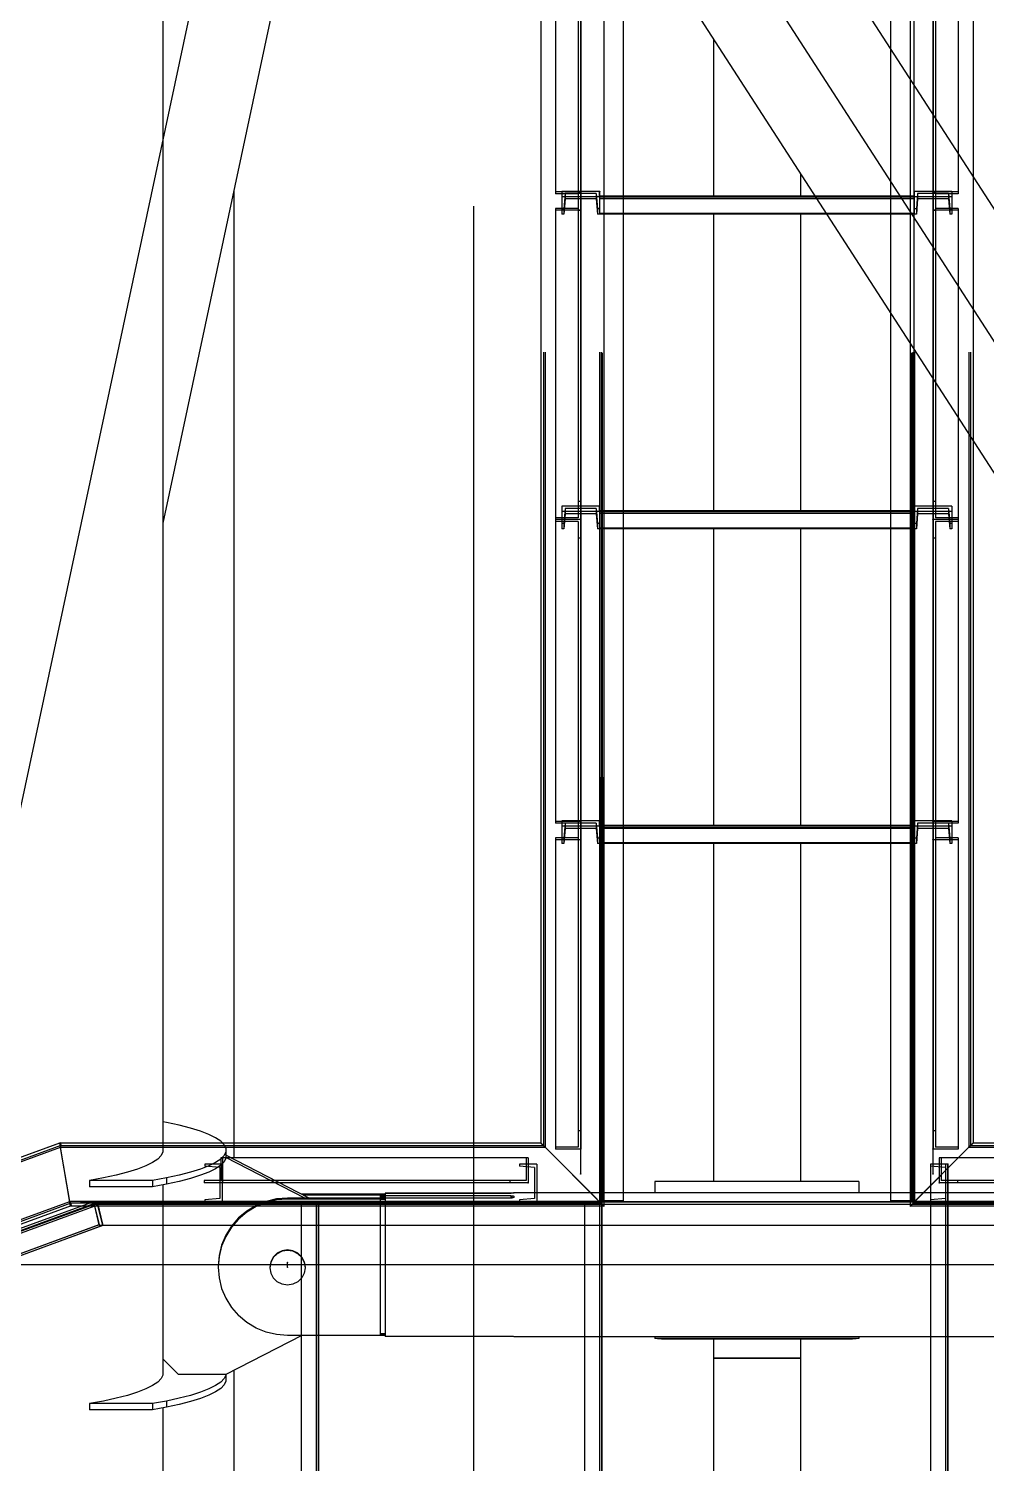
# Model space of a CAD drawing. Header units: millimetres. Extents: x 150209.93 to 150215.05, y 136675.65 to 136679.93.
# Drawn here: x 150211.303 to 150211.3639, y 136676.4701 to 136676.5613 of the extents above; entities that cross this region are included whole.
import ezdxf

# ---------------------------------------------------------------- set-up
doc = ezdxf.new("R2010")
doc.units = ezdxf.units.MM
doc.header["$LTSCALE"] = 0.25
for name, pattern in [('CENTER', [50.8, 31.75, -6.35, 6.35, -6.35]), ('XKITLINE00', [0]), ('XKITLINE02', [4, 2, -2]), ('XKITLINE03', [6, 3, -1, 1, -1])]:
    doc.linetypes.add(name, pattern=pattern)

# ---------------------------------------------------------------- blocks, each defined once
blk = doc.blocks.new('çatıı')
at = {"color": 1, "linetype": 'XKITLINE03'}
for p, q in [((12049, 4289.12), (12049, 5553.53)), ((12160.98, 4289.11), (12160.98, 5553.53)), ((12054.98, 5549.66), (12055.01, 4280.28)), ((12154.98, 4280.28), (12154.98, 5549.66)), ((12049, 4697.01), (12049, 4601.13)), ((12160.98, 4601.13), (12160.98, 4697.01)), ((12055, 4599.59), (12055, 4601.29)), ((12055, 4599.78), (12154.98, 4599.78)), ((12154.98, 4601.29), (12154.98, 4599.59)), ((12049, 4595.32), (12049, 4497.04)), ((12160.98, 4497.04), (12160.98, 4595.32)), ((12055, 4499.6), (12055, 4501.3)), ((12055, 4499.79), (12154.98, 4499.79)), ((12154.98, 4501.3), (12154.98, 4499.6)), ((12049, 4497.04), (12049, 4401.16)), ((12160.98, 4401.16), (12160.98, 4497.04)), ((12055, 4399.62), (12055, 4401.32)), ((12055, 4399.8), (12154.98, 4399.8)), ((12154.98, 4401.32), (12154.98, 4399.62)), ((12049, 4395.34), (12049, 4297.06)), ((12160.98, 4297.06), (12160.98, 4395.34)), ((12165.67, 4168.28), (12165.67, 4292.28)), ((12032.26, 4286.27), (11935.17, 4286.27)), ((12260.01, 4286.27), (12162.92, 4286.27)), ((11890.25, 4280.28), (12318.09, 4280.27)), ((11965.67, 4168.27), (11965.67, 4280.28)), ((12055.67, 4168.27), (12055.67, 4280.27))]:
    blk.add_line(p, q, dxfattribs=at)
at = {"color": 116, "linetype": 'XKITLINE02', "true_color": 0x136734}
for p, q in [((12037.15, 5550.14), (12037.15, 4298.1)), ((12037.68, 5550.18), (12037.68, 4297.66)), ((12054.92, 5550.18), (12054.92, 4280.33)), ((12054.98, 5549.66), (12055.01, 4280.28)), ((12054.99, 5549.97), (12055.02, 4280.58)), ((12055.45, 5550.14), (12055.45, 4279.7)), ((12055.83, 5549.68), (12055.86, 4280.3)), ((12055.84, 5549.94), (12055.87, 4280.56)), ((12062.48, 5549.67), (12062.51, 4280.29)), ((12062.48, 5549.66), (12062.51, 4280.28)), ((12062.49, 5549.95), (12062.52, 4280.57)), ((12147.48, 5549.96), (12147.48, 4280.57)), ((12147.48, 5549.67), (12147.48, 4280.28)), ((12153.68, 5550.19), (12153.68, 4278.85)), ((12154.13, 5549.94), (12154.13, 4280.56)), ((12154.13, 5549.68), (12154.13, 4280.3)), ((12154.53, 5550.14), (12154.53, 4279.7)), ((12154.98, 5549.96), (12154.98, 4280.58)), ((12154.98, 5549.66), (12154.98, 4280.28)), ((12155.06, 5550.18), (12155.06, 4280.34)), ((12172.3, 5550.18), (12172.3, 4297.68)), ((12172.83, 5550.14), (12172.83, 4298.1)), ((12041, 4697.01), (12041, 4600.55)), ((12048.2, 4696.43), (12048.2, 4595.25)), ((12049, 4697.01), (12049, 4595.25)), ((12160.98, 4697.01), (12160.98, 4595.25)), ((12161.78, 4696.42), (12161.78, 4595.25)), ((12168.98, 4697.01), (12168.98, 4600.55)), ((12147.48, 4646.44), (12147.48, 4562.58)), ((12153.68, 4636.85), (12153.68, 4552.99)), ((12173.68, 4605.91), (12173.68, 4299.07)), ((12049, 4601.13), (12041, 4601.13)), ((12048.2, 4600.55), (12041, 4600.55)), ((12043, 4601.29), (12043, 4599.59)), ((12043, 4601.29), (12043, 4595.79)), ((12055, 4601.29), (12043, 4601.29)), ((12043, 4599.59), (12043, 4594.09)), ((12055, 4599.59), (12043, 4599.59)), ((12044.07, 4600.59), (12043.68, 4595.79)), ((12044.07, 4598.89), (12043.68, 4594.09)), ((12044.07, 4600.59), (12044.07, 4598.89)), ((12053.94, 4600.59), (12044.07, 4600.59)), ((12053.94, 4598.89), (12044.07, 4598.89)), ((12049, 4601.06), (12048.2, 4601.06)), ((12048.2, 4601.06), (12048.2, 4595.9)), ((12048.2, 4601.06), (12048.2, 4497.61)), ((12049, 4601.06), (12049, 4595.32)), ((12049, 4601.06), (12049, 4497.04)), ((12053.94, 4600.59), (12053.94, 4598.89)), ((12053.94, 4600.59), (12054.32, 4595.79)), ((12053.94, 4598.89), (12054.32, 4594.09)), ((12055, 4601.29), (12055, 4599.59)), ((12055, 4601.29), (12055, 4595.79)), ((12055, 4599.78), (12055, 4594.09)), ((12062.51, 4599.78), (12055, 4599.78)), ((12055, 4599.59), (12055, 4594.09)), ((12154.98, 4599.59), (12055, 4599.59)), ((12154.98, 4599.06), (12055, 4599.06)), ((12154.98, 4598.91), (12055, 4598.91)), ((12154.98, 4599.78), (12123.44, 4599.78)), ((12154.98, 4601.29), (12154.98, 4594.09)), ((12166.98, 4601.29), (12154.98, 4601.29)), ((12154.98, 4599.78), (12154.98, 4594.09)), ((12166.98, 4599.59), (12154.98, 4599.59)), ((12156.05, 4600.59), (12155.66, 4595.79)), ((12156.05, 4598.89), (12155.66, 4594.09)), ((12165.92, 4600.59), (12156.05, 4600.59)), ((12156.05, 4600.59), (12156.05, 4598.89)), ((12165.92, 4598.89), (12156.05, 4598.89)), ((12168.98, 4601.13), (12160.98, 4601.13)), ((12160.98, 4601.06), (12160.98, 4501.3)), ((12161.78, 4601.06), (12160.98, 4601.06)), ((12161.78, 4601.06), (12161.78, 4497.61)), ((12168.98, 4600.55), (12161.78, 4600.55)), ((12165.92, 4600.59), (12166.3, 4595.79)), ((12165.92, 4600.59), (12165.92, 4598.89)), ((12165.92, 4598.89), (12166.3, 4594.09)), ((12166.98, 4601.29), (12166.98, 4594.09)), ((12048.2, 4595.9), (12041, 4595.9)), ((12041, 4595.9), (12041, 4595.32)), ((12041, 4595.9), (12041, 4497.04)), ((12049, 4595.32), (12041, 4595.32)), ((12043, 4595.79), (12043, 4594.09)), ((12043.68, 4595.79), (12043, 4595.79)), ((12043.68, 4595.79), (12043.68, 4594.09)), ((12049, 4595.25), (12048.2, 4595.25)), ((12054.32, 4595.79), (12054.32, 4594.09)), ((12055, 4595.79), (12054.32, 4595.79)), ((12055, 4595.79), (12055, 4594.09)), ((12062.51, 4594.28), (12055, 4594.28)), ((12062.51, 4594.27), (12055, 4594.27)), ((12154.98, 4594.28), (12126.99, 4594.28)), ((12154.98, 4594.27), (12127, 4594.27)), ((12155.66, 4595.79), (12154.98, 4595.79)), ((12155.66, 4595.79), (12155.66, 4594.09)), ((12168.98, 4595.32), (12160.98, 4595.32)), ((12161.78, 4595.25), (12160.98, 4595.25)), ((12168.98, 4595.9), (12161.78, 4595.9)), ((12166.98, 4595.79), (12166.3, 4595.79)), ((12166.3, 4595.79), (12166.3, 4594.09)), ((12168.98, 4595.9), (12168.98, 4497.04)), ((12043.68, 4594.09), (12043, 4594.09)), ((12055, 4594.09), (12054.32, 4594.09)), ((12062.51, 4594.1), (12055, 4594.1)), ((12062.51, 4594.09), (12055, 4594.09)), ((12154.98, 4594.1), (12127.11, 4594.1)), ((12154.98, 4594.09), (12127.11, 4594.09)), ((12155.66, 4594.09), (12154.98, 4594.09)), ((12166.98, 4594.09), (12166.3, 4594.09)), ((12043, 4501.3), (12043, 4499.6)), ((12043, 4501.3), (12043, 4495.8)), ((12055, 4501.3), (12043, 4501.3)), ((12043, 4499.6), (12043, 4494.11)), ((12055, 4499.6), (12043, 4499.6)), ((12044.07, 4500.6), (12043.68, 4495.8)), ((12044.07, 4498.9), (12043.68, 4494.11)), ((12044.07, 4500.6), (12044.07, 4498.9)), ((12053.94, 4500.6), (12044.07, 4500.6)), ((12053.94, 4498.9), (12044.07, 4498.9)), ((12049, 4502.78), (12048.2, 4502.78)), ((12053.94, 4500.6), (12053.94, 4498.9)), ((12053.94, 4500.6), (12054.32, 4495.8)), ((12053.94, 4498.9), (12054.32, 4494.11)), ((12055, 4501.3), (12055, 4499.6)), ((12055, 4501.3), (12055, 4495.8)), ((12055, 4499.79), (12055, 4494.11)), ((12062.51, 4499.79), (12055, 4499.79)), ((12154.98, 4499.6), (12055, 4499.6)), ((12055, 4499.6), (12055, 4494.11)), ((12154.98, 4499.07), (12055, 4499.07)), ((12154.98, 4498.92), (12055, 4498.92)), ((12154.98, 4499.79), (12147.48, 4499.79)), ((12154.98, 4501.3), (12154.98, 4494.11)), ((12166.98, 4501.3), (12154.98, 4501.3)), ((12154.98, 4499.79), (12154.98, 4494.11)), ((12166.98, 4499.6), (12154.98, 4499.6)), ((12156.05, 4500.6), (12155.66, 4495.8)), ((12156.05, 4498.9), (12155.66, 4494.11)), ((12165.92, 4500.6), (12156.05, 4500.6)), ((12156.05, 4500.6), (12156.05, 4498.9)), ((12165.92, 4498.9), (12156.05, 4498.9)), ((12160.98, 4502.78), (12160.98, 4497.04)), ((12161.78, 4502.78), (12160.98, 4502.78)), ((12161.78, 4502.78), (12161.78, 4497.61)), ((12165.92, 4500.6), (12166.3, 4495.8)), ((12165.92, 4500.6), (12165.92, 4498.9)), ((12165.92, 4498.9), (12166.3, 4494.11)), ((12166.98, 4501.3), (12166.98, 4494.11)), ((12048.2, 4497.61), (12041, 4497.61)), ((12049, 4497.04), (12041, 4497.04)), ((12041, 4497.04), (12041, 4496.45)), ((12049, 4497.04), (12041, 4497.04)), ((12041, 4497.04), (12041, 4400.57)), ((12048.2, 4496.45), (12041, 4496.45)), ((12043, 4495.8), (12043, 4494.11)), ((12043.68, 4495.8), (12043, 4495.8)), ((12043.68, 4494.11), (12043, 4494.11)), ((12043.68, 4495.8), (12043.68, 4494.11)), ((12048.2, 4496.45), (12048.2, 4491.15)), ((12048.2, 4496.45), (12048.2, 4395.27)), ((12049, 4497.04), (12049, 4491.15)), ((12049, 4497.04), (12049, 4395.27)), ((12054.32, 4495.8), (12054.32, 4494.11)), ((12055, 4495.8), (12054.32, 4495.8)), ((12055, 4494.11), (12054.32, 4494.11)), ((12055, 4495.8), (12055, 4494.11)), ((12062.51, 4494.29), (12055, 4494.29)), ((12062.51, 4494.28), (12055, 4494.28)), ((12062.51, 4494.12), (12055, 4494.12)), ((12062.51, 4494.11), (12055, 4494.11)), ((12154.98, 4494.29), (12147.48, 4494.29)), ((12154.98, 4494.28), (12147.48, 4494.28)), ((12154.98, 4494.12), (12147.48, 4494.12)), ((12154.98, 4494.11), (12147.48, 4494.11)), ((12155.66, 4495.8), (12154.98, 4495.8)), ((12155.66, 4494.11), (12154.98, 4494.11)), ((12155.66, 4495.8), (12155.66, 4494.11)), ((12168.98, 4497.04), (12160.98, 4497.04)), ((12160.98, 4497.04), (12160.98, 4395.27)), ((12168.98, 4497.04), (12160.98, 4497.04)), ((12168.98, 4497.61), (12161.78, 4497.61)), ((12161.78, 4496.45), (12161.78, 4395.27)), ((12168.98, 4496.45), (12161.78, 4496.45)), ((12166.98, 4495.8), (12166.3, 4495.8)), ((12166.3, 4495.8), (12166.3, 4494.11)), ((12166.98, 4494.11), (12166.3, 4494.11)), ((12168.98, 4497.61), (12168.98, 4497.04)), ((12168.98, 4497.04), (12168.98, 4400.57)), ((12049, 4491.15), (12048.2, 4491.15)), ((12161.78, 4491.15), (12160.98, 4491.15)), ((12049, 4401.16), (12041, 4401.16)), ((12048.2, 4400.57), (12041, 4400.57)), ((12043, 4401.32), (12043, 4399.62)), ((12043, 4401.32), (12043, 4395.82)), ((12055, 4401.32), (12043, 4401.32)), ((12043, 4399.62), (12043, 4394.12)), ((12055, 4399.62), (12043, 4399.62)), ((12044.07, 4400.62), (12043.68, 4395.82)), ((12044.07, 4398.92), (12043.68, 4394.12)), ((12044.07, 4400.62), (12044.07, 4398.92)), ((12053.94, 4400.62), (12044.07, 4400.62)), ((12053.94, 4398.92), (12044.07, 4398.92)), ((12049, 4401.09), (12048.2, 4401.09)), ((12048.2, 4401.09), (12048.2, 4395.92)), ((12048.2, 4401.09), (12048.2, 4297.63)), ((12049, 4401.09), (12049, 4395.34)), ((12049, 4401.09), (12049, 4297.06)), ((12053.94, 4400.62), (12053.94, 4398.92)), ((12053.94, 4400.62), (12054.32, 4395.82)), ((12053.94, 4398.92), (12054.32, 4394.12)), ((12055, 4401.32), (12055, 4399.62)), ((12055, 4401.32), (12055, 4395.82)), ((12055, 4399.8), (12055, 4394.12)), ((12062.51, 4399.8), (12055, 4399.8)), ((12055, 4399.62), (12055, 4394.12)), ((12154.98, 4399.62), (12055, 4399.62)), ((12154.98, 4399.08), (12055, 4399.08)), ((12154.98, 4398.93), (12055, 4398.93)), ((12154.98, 4399.8), (12147.48, 4399.8)), ((12154.98, 4401.32), (12154.98, 4394.12)), ((12166.98, 4401.32), (12154.98, 4401.32)), ((12154.98, 4399.8), (12154.98, 4394.12)), ((12166.98, 4399.62), (12154.98, 4399.62)), ((12156.05, 4400.62), (12155.66, 4395.82)), ((12156.05, 4398.92), (12155.66, 4394.12)), ((12165.92, 4400.62), (12156.05, 4400.62)), ((12156.05, 4400.62), (12156.05, 4398.92)), ((12165.92, 4398.92), (12156.05, 4398.92)), ((12168.98, 4401.16), (12160.98, 4401.16)), ((12160.98, 4401.09), (12160.98, 4297.06)), ((12161.78, 4401.09), (12160.98, 4401.09)), ((12161.78, 4401.09), (12161.78, 4297.63)), ((12168.98, 4400.57), (12161.78, 4400.57)), ((12165.92, 4400.62), (12166.3, 4395.82)), ((12165.92, 4400.62), (12165.92, 4398.92)), ((12165.92, 4398.92), (12166.3, 4394.12)), ((12166.98, 4401.32), (12166.98, 4394.12)), ((12048.2, 4395.92), (12041, 4395.92)), ((12041, 4395.92), (12041, 4395.34)), ((12041, 4395.92), (12041, 4297.06)), ((12049, 4395.34), (12041, 4395.34)), ((12043, 4395.82), (12043, 4394.12)), ((12043.68, 4395.82), (12043, 4395.82)), ((12043.68, 4394.12), (12043, 4394.12)), ((12043.68, 4395.82), (12043.68, 4394.12)), ((12049, 4395.27), (12048.2, 4395.27)), ((12054.32, 4395.82), (12054.32, 4394.12)), ((12055, 4395.82), (12054.32, 4395.82)), ((12055, 4394.12), (12054.32, 4394.12)), ((12055, 4395.82), (12055, 4394.12)), ((12062.51, 4394.3), (12055, 4394.3)), ((12062.51, 4394.29), (12055, 4394.29)), ((12062.51, 4394.13), (12055, 4394.13)), ((12062.51, 4394.12), (12055, 4394.12)), ((12154.98, 4394.3), (12147.48, 4394.3)), ((12154.98, 4394.29), (12147.48, 4394.29)), ((12154.98, 4394.13), (12147.48, 4394.13)), ((12154.98, 4394.12), (12147.48, 4394.12)), ((12155.66, 4395.82), (12154.98, 4395.82)), ((12155.66, 4394.12), (12154.98, 4394.12)), ((12155.66, 4395.82), (12155.66, 4394.12)), ((12168.98, 4395.34), (12160.98, 4395.34)), ((12161.78, 4395.27), (12160.98, 4395.27)), ((12168.98, 4395.92), (12161.78, 4395.92)), ((12166.98, 4395.82), (12166.3, 4395.82)), ((12166.3, 4395.82), (12166.3, 4394.12)), ((12166.98, 4394.12), (12166.3, 4394.12)), ((12168.98, 4395.92), (12168.98, 4297.06)), ((12049, 4302.8), (12048.2, 4302.8)), ((12160.98, 4302.8), (12160.98, 4297.06)), ((12161.78, 4302.8), (12160.98, 4302.8)), ((12161.78, 4302.8), (12161.78, 4297.63)), ((11883.77, 4298.19), (11629.44, 4205.23)), ((11883.63, 4299.04), (11640.65, 4210.23)), ((11883.33, 4298.93), (11733.38, 4244.12)), ((12036.41, 4298.96), (11883.33, 4298.96)), ((11883.33, 4298.96), (11886.73, 4278.96)), ((11883.33, 4298.93), (11886.76, 4278.89)), ((11883.77, 4298.19), (11883.6, 4297.56)), ((11883.79, 4298.11), (11883.6, 4297.58)), ((11883.63, 4299.04), (11883.77, 4298.19)), ((11883.64, 4298.96), (11883.79, 4298.11)), ((12037.15, 4298.11), (11883.79, 4298.11)), ((12036.3, 4298.96), (12036.3, 4298.95)), ((12036.3, 4298.96), (12036.3, 4298.95)), ((12036.3, 4298.96), (12037.15, 4298.11)), ((12036.3, 4298.95), (12037.15, 4298.1)), ((12036.41, 4298.96), (12056.3, 4278.96)), ((12037.78, 4297.58), (12037.15, 4298.11)), ((12037.68, 4297.66), (12037.15, 4298.1)), ((12173.57, 4298.96), (12153.68, 4278.96)), ((12172.84, 4298.11), (12172.21, 4297.58)), ((12172.83, 4298.1), (12172.3, 4297.67)), ((12173.68, 4298.96), (12172.83, 4298.1)), ((12173.68, 4298.96), (12172.84, 4298.11)), ((12317.43, 4298.11), (12172.84, 4298.11)), ((12173.68, 4298.96), (12173.68, 4298.96)), ((12173.68, 4298.96), (12173.68, 4298.96)), ((11883.6, 4297.56), (11628.99, 4204.5)), ((11883.6, 4297.58), (11886.53, 4280.34)), ((12037.78, 4297.58), (11883.6, 4297.58)), ((11883.6, 4297.56), (11886.55, 4280.28)), ((12032.26, 4294.27), (11934.59, 4294.27)), ((11934.59, 4294.27), (11934.59, 4287.07)), ((11935.17, 4294.27), (11935.17, 4286.27)), ((12031.68, 4294.27), (12031.68, 4287.07)), ((12032.26, 4294.27), (12031.68, 4294.27)), ((12032.26, 4294.27), (12032.26, 4286.27)), ((12037.68, 4297.66), (12054.92, 4280.33)), ((12037.78, 4297.58), (12054.91, 4280.34)), ((12048.2, 4297.63), (12041, 4297.63)), ((12049, 4297.06), (12041, 4297.06)), ((12172.3, 4297.67), (12155.06, 4280.34)), ((12172.21, 4297.58), (12155.07, 4280.34)), ((12168.98, 4297.06), (12160.98, 4297.06)), ((12168.98, 4297.63), (12161.78, 4297.63)), ((12260.59, 4294.27), (12162.92, 4294.27)), ((12162.92, 4294.27), (12162.92, 4286.27)), ((12163.5, 4294.27), (12163.5, 4287.07)), ((12168.98, 4297.63), (12168.98, 4297.06)), ((12317.36, 4297.58), (12172.21, 4297.58)), ((12172.3, 4297.68), (12172.3, 4297.67)), ((11929.51, 4292.28), (11929.51, 4291.6)), ((11935.01, 4292.28), (11929.51, 4292.28)), ((11934.31, 4291.21), (11929.51, 4291.6)), ((11934.31, 4291.21), (11934.31, 4281.34)), ((11935.01, 4292.28), (11935.01, 4280.28)), ((12029.51, 4292.28), (12029.51, 4291.6)), ((12035.01, 4292.28), (12029.51, 4292.28)), ((12034.31, 4291.21), (12029.51, 4291.6)), ((12034.31, 4291.21), (12034.31, 4281.34)), ((12035.01, 4292.28), (12035.01, 4280.28)), ((12160.17, 4292.28), (12160.17, 4168.28)), ((12160.17, 4292.28), (12160.17, 4237.42)), ((12165.67, 4292.28), (12160.17, 4292.28)), ((12160.17, 4292.28), (12160.17, 4291.6)), ((12165.67, 4292.28), (12160.17, 4292.28)), ((12164.97, 4291.21), (12160.17, 4291.6)), ((12164.97, 4292.28), (12164.97, 4168.28)), ((12164.97, 4291.21), (12164.97, 4281.34)), ((12165.67, 4292.28), (12165.67, 4168.28)), ((12165.67, 4292.28), (12165.67, 4237.42)), ((12165.67, 4292.28), (12165.67, 4280.28)), ((12031.68, 4287.07), (11929.36, 4287.07)), ((11929.36, 4287.07), (11929.36, 4286.27)), ((12032.26, 4286.27), (11929.36, 4286.27)), ((12026.45, 4287.07), (12026.45, 4286.27)), ((12031.68, 4287.07), (12026.45, 4287.07)), ((12032.26, 4286.27), (12026.45, 4286.27)), ((12265.82, 4286.27), (12162.92, 4286.27)), ((12265.82, 4287.07), (12163.5, 4287.07)), ((12168.74, 4287.07), (12168.74, 4286.27)), ((11886.55, 4280.28), (11632.6, 4187.47)), ((11886.91, 4279.85), (11633.27, 4187.15)), ((11895.35, 4280.08), (11641.67, 4187.37)), ((11894.13, 4280.3), (11763.8, 4232.67)), ((11886.53, 4280.34), (11886.91, 4279.81)), ((12054.91, 4280.34), (11886.53, 4280.34)), ((11886.55, 4280.28), (11886.91, 4279.85)), ((11886.91, 4279.85), (11887.06, 4279)), ((11886.91, 4279.81), (11887.05, 4278.96)), ((12055.34, 4279.81), (11886.91, 4279.81)), ((11894.13, 4280.3), (11895.87, 4272.95)), ((11895.35, 4280.08), (11894.13, 4280.3)), ((11894.14, 4280.28), (11895.92, 4272.78)), ((12318.09, 4280.27), (11894.14, 4280.28)), ((11895.3, 4280.28), (11897.08, 4272.78)), ((11895.35, 4280.08), (11897.08, 4272.73)), ((11934.31, 4281.34), (11929.51, 4280.96)), ((11929.51, 4280.96), (11929.51, 4280.28)), ((11935.01, 4280.28), (11929.51, 4280.28)), ((11960.17, 4280.28), (11960.17, 4168.27)), ((11960.17, 4280.28), (11960.17, 4237.75)), ((11965.67, 4280.28), (11960.17, 4280.28)), ((11964.97, 4280.28), (11964.97, 4168.27)), ((11965.67, 4280.28), (11965.67, 4168.27)), ((11965.67, 4280.28), (11965.67, 4237.82)), ((12034.31, 4281.34), (12029.51, 4280.96)), ((12029.51, 4280.96), (12029.51, 4280.28)), ((12035.01, 4280.28), (12029.51, 4280.28)), ((12050.17, 4280.27), (12050.17, 4168.27)), ((12050.17, 4280.27), (12050.17, 4237.42)), ((12055.67, 4280.27), (12050.17, 4280.27)), ((12052.16, 4283.12), (12056.3, 4278.96)), ((12054.91, 4280.34), (12055.34, 4279.81)), ((12054.92, 4280.33), (12055.45, 4279.7)), ((12054.97, 4280.27), (12054.97, 4168.27)), ((12055.02, 4280.58), (12055.01, 4280.28)), ((12055.01, 4280.27), (12055.01, 4280.28)), ((12062.51, 4280.28), (12055.01, 4280.28)), ((12062.52, 4280.58), (12055.02, 4280.58)), ((12055.34, 4279.81), (12056.19, 4278.96)), ((12055.67, 4280.27), (12055.67, 4168.27)), ((12055.67, 4280.27), (12055.67, 4237.42)), ((12055.87, 4280.56), (12055.86, 4280.3)), ((12062.51, 4280.29), (12055.86, 4280.3)), ((12062.52, 4280.57), (12055.87, 4280.56)), ((12056.3, 4283.12), (12056.3, 4278.84)), ((12062.51, 4280.29), (12062.51, 4280.28)), ((12062.52, 4283.12), (12062.52, 4280.58)), ((12062.52, 4280.58), (12062.52, 4280.57)), ((12154.98, 4280.58), (12147.48, 4280.58)), ((12147.48, 4280.58), (12147.48, 4280.57)), ((12154.13, 4280.56), (12147.48, 4280.57)), ((12154.13, 4280.3), (12147.48, 4280.29)), ((12147.48, 4280.29), (12147.48, 4280.28)), ((12154.98, 4280.28), (12147.48, 4280.28)), ((12157.82, 4283.12), (12153.68, 4278.96)), ((12154.64, 4279.81), (12153.79, 4278.96)), ((12154.13, 4280.56), (12154.13, 4280.3)), ((12155.06, 4280.34), (12154.53, 4279.7)), ((12155.07, 4280.34), (12154.64, 4279.81)), ((12317.43, 4279.81), (12154.64, 4279.81)), ((12154.98, 4280.58), (12154.98, 4280.28)), ((12317.36, 4280.34), (12155.07, 4280.34)), ((12164.97, 4281.34), (12160.17, 4280.96)), ((12160.17, 4280.96), (12160.17, 4280.28)), ((12165.67, 4280.28), (12160.17, 4280.28)), ((11894.41, 4279.45), (11640.14, 4186.53)), ((11895.46, 4279.26), (11641.69, 4186.52)), ((11887.06, 4279), (11763.8, 4233.95)), ((12056.3, 4278.96), (11886.73, 4278.96)), ((11895.46, 4279.26), (11894.41, 4279.45)), ((11894.41, 4279.45), (11895.92, 4272.94)), ((12318.09, 4279.42), (11894.42, 4279.43)), ((11894.42, 4279.43), (11895.97, 4272.78)), ((11895.42, 4279.43), (11897.03, 4272.78)), ((11895.46, 4279.26), (11897.03, 4272.74)), ((12055.45, 4279.7), (12056.3, 4278.84)), ((12154.53, 4279.7), (12153.68, 4278.85)), ((12317.43, 4278.96), (12153.68, 4278.96)), ((11895.87, 4272.95), (11763.8, 4224.69)), ((11895.92, 4272.94), (11763.8, 4224.66)), ((11897.03, 4272.74), (11763.8, 4224.05)), ((11897.08, 4272.73), (11763.8, 4224.02)), ((11895.92, 4272.94), (11895.87, 4272.95)), ((11895.97, 4272.78), (11895.92, 4272.78)), ((12318.09, 4272.77), (11895.92, 4272.78)), ((11897.08, 4272.78), (11897.03, 4272.78)), ((11897.08, 4272.73), (11897.03, 4272.74))]:
    blk.add_line(p, q, dxfattribs=at)
at = {"color": 8, "linetype": 'CENTER'}
for p, q in [((12370, 4260.27), (11840, 5080.27)), ((11840, 4260.27), (12015, 5080.27)), ((12015, 3096.7), (12015, 4763.35)), ((12370, 4260.27), (11840, 4260.27)), ((11955.8, 4259.48), (11955.8, 4261.06))]:
    blk.add_line(p, q, dxfattribs=at)
at = {"color": 7, "linetype": 'XKITLINE00'}
for p, q in [((12147.48, 5057.42), (12147.48, 4646.44)), ((12153.68, 5057.42), (12153.68, 4636.85)), ((12173.68, 5057.42), (12173.68, 4605.91)), ((12036.3, 4734.59), (12036.3, 4298.96)), ((12056.3, 4703.65), (12056.3, 4283.12)), ((12062.51, 4694.05), (12062.52, 4283.12)), ((12123.44, 4599.78), (12062.51, 4599.78)), ((12126.99, 4594.28), (12062.51, 4594.28)), ((12127, 4594.27), (12062.51, 4594.27)), ((12127.11, 4594.1), (12062.51, 4594.1)), ((12127.11, 4594.09), (12062.51, 4594.09)), ((12147.48, 4562.58), (12147.48, 4283.12)), ((12153.68, 4552.99), (12153.68, 4283.12)), ((12173.68, 4522.04), (12173.68, 4298.96)), ((12147.48, 4499.79), (12062.51, 4499.79)), ((12147.48, 4494.29), (12062.51, 4494.29)), ((12147.48, 4494.28), (12062.51, 4494.28)), ((12147.48, 4494.12), (12062.51, 4494.12)), ((12147.48, 4494.11), (12062.51, 4494.11)), ((12147.48, 4399.8), (12062.51, 4399.8)), ((12147.48, 4394.3), (12062.51, 4394.3)), ((12147.48, 4394.29), (12062.51, 4394.29)), ((12147.48, 4394.13), (12062.51, 4394.13)), ((12147.48, 4394.12), (12062.51, 4394.12)), ((12036.41, 4298.96), (11935.13, 4298.96)), ((12036.3, 4299.07), (12036.41, 4298.96)), ((12036.41, 4298.96), (12052.16, 4283.12)), ((12173.57, 4298.96), (12157.82, 4283.12)), ((12173.68, 4299.07), (12173.57, 4298.96)), ((12274.86, 4298.96), (12173.57, 4298.96)), ((12055.01, 4280.28), (12055.01, 4280.27)), ((11960.17, 4237.75), (11960.17, 4187.77)), ((11965.67, 4237.82), (11965.67, 4187.77)), ((12050.17, 4237.42), (12050.17, 4187.77)), ((12055.67, 4237.42), (12055.67, 4187.77)), ((12160.17, 4237.42), (12160.17, 4187.77)), ((12165.67, 4237.42), (12165.67, 4187.77))]:
    blk.add_line(p, q, dxfattribs=at)
at = {"color": 8, "linetype": 'XKITLINE00'}
for p, q in [((11916.2, 4866.01), (11916.2, 4296.07)), ((12008.14, 4862.09), (12239.82, 4503.64)), ((11970.17, 4836.91), (12201.85, 4478.46)), ((11950.49, 4656.64), (11916.2, 4495.94)), ((12091.2, 4649.66), (12091.2, 4599.78)), ((12118.8, 4606.96), (12118.8, 4599.78)), ((11938.8, 4601.83), (11938.8, 4294.27)), ((12091.2, 4594.09), (12091.2, 4499.79)), ((12118.8, 4594.09), (12118.8, 4499.79)), ((12091.2, 4494.11), (12091.2, 4399.8)), ((12118.8, 4494.11), (12118.8, 4399.8)), ((12091.2, 4394.12), (12091.2, 4286.75)), ((12118.8, 4394.12), (12118.8, 4286.75)), ((11917.34, 4305.53), (11916.2, 4305.74)), ((11921.4, 4304.64), (11917.34, 4305.53)), ((11925.01, 4303.7), (11921.4, 4304.64)), ((11928.16, 4302.71), (11925.01, 4303.7)), ((11930.81, 4301.68), (11928.16, 4302.71)), ((11932.96, 4300.61), (11930.81, 4301.68)), ((11934.59, 4299.51), (11932.96, 4300.61)), ((11934.59, 4299.51), (11935.68, 4298.4)), ((11935.68, 4298.4), (11936.23, 4297.27)), ((11914.59, 4293.89), (11912.96, 4292.79)), ((11915.68, 4295), (11914.59, 4293.89)), ((11916.23, 4296.13), (11915.68, 4295)), ((11916.2, 4297.33), (11916.23, 4297.27)), ((11916.23, 4297.27), (11916.23, 4296.13)), ((11934.59, 4293.89), (11932.96, 4292.79)), ((11935.68, 4295), (11934.59, 4293.89)), ((11936.23, 4296.13), (11935.68, 4295)), ((11936.23, 4294.16), (11935.68, 4293.03)), ((11936.23, 4297.27), (11936.23, 4296.13)), ((11936.23, 4296.13), (11936.23, 4294.16)), ((11962.72, 4281.49), (11936.23, 4295.06)), ((11961.35, 4281.49), (11936.23, 4294.36)), ((11905.01, 4289.7), (11901.4, 4288.76)), ((11908.16, 4290.69), (11905.01, 4289.7)), ((11910.82, 4291.72), (11908.16, 4290.69)), ((11912.96, 4292.79), (11910.82, 4291.72)), ((11925.01, 4289.7), (11921.4, 4288.76)), ((11928.16, 4290.69), (11925.01, 4289.7)), ((11930.82, 4291.72), (11928.16, 4290.69)), ((11930.82, 4289.75), (11928.16, 4288.72)), ((11932.96, 4292.79), (11930.82, 4291.72)), ((11932.96, 4290.82), (11930.82, 4289.75)), ((11934.59, 4291.92), (11932.96, 4290.82)), ((11935.68, 4293.03), (11934.59, 4291.92)), ((11897.34, 4287.87), (11892.88, 4287.05)), ((11912.88, 4287.05), (11892.88, 4287.05)), ((11892.88, 4287.05), (11892.88, 4285.08)), ((11912.88, 4285.08), (11892.88, 4285.08)), ((11901.4, 4288.76), (11897.34, 4287.87)), ((11917.34, 4287.87), (11912.88, 4287.05)), ((11912.88, 4287.05), (11912.88, 4285.08)), ((11917.34, 4285.9), (11912.88, 4285.08)), ((11916.2, 4285.69), (11916.2, 4230.39)), ((11921.4, 4288.76), (11917.34, 4287.87)), ((11917.34, 4287.87), (11917.34, 4285.9)), ((11921.4, 4286.79), (11917.34, 4285.9)), ((11925.01, 4287.73), (11921.4, 4286.79)), ((11928.16, 4288.72), (11925.01, 4287.73)), ((12137.42, 4286.75), (12072.57, 4286.75)), ((12072.57, 4286.75), (12072.57, 4283.12)), ((12137.42, 4286.75), (12137.42, 4283.12)), ((11949, 4280.43), (11945.81, 4279.13)), ((11949, 4280.08), (11945.81, 4278.78)), ((11952.35, 4281.23), (11949, 4280.43)), ((11952.35, 4280.88), (11949, 4280.08)), ((11955.8, 4281.49), (11952.35, 4281.23)), ((11952.35, 4281.23), (11952.35, 4280.88)), ((11955.8, 4281.14), (11952.35, 4280.88)), ((12026.8, 4281.49), (11955.8, 4281.49)), ((11955.8, 4281.49), (11955.8, 4281.14)), ((11986.8, 4281.14), (11955.8, 4281.14)), ((11986.8, 4282.72), (11960.32, 4282.72)), ((11985.3, 4282.37), (11961.01, 4282.37)), ((11986.8, 4282.57), (11985.3, 4282.57)), ((11985.3, 4282.57), (11985.3, 4282.45)), ((11986.8, 4282.45), (11985.3, 4282.45)), ((11985.3, 4282.45), (11985.3, 4282.28)), ((11985.3, 4282.28), (11985.3, 4281.73)), ((11986.8, 4282.03), (11985.3, 4282.03)), ((11986.8, 4281.73), (11985.3, 4281.73)), ((11985.3, 4281.73), (11985.3, 4281.51)), ((11985.3, 4281), (11985.3, 4279.4)), ((11986.8, 4281), (11985.3, 4281)), ((12026.8, 4283.07), (11986.8, 4283.07)), ((11986.8, 4283.07), (11986.8, 4282.98)), ((11986.8, 4282.98), (11986.8, 4282.77)), ((12026.8, 4282.98), (11986.8, 4282.98)), ((11986.8, 4282.77), (11986.8, 4282.14)), ((11986.8, 4282.14), (11986.8, 4281.51)), ((12026.8, 4282.14), (11986.8, 4282.14)), ((11986.8, 4281.73), (11986.8, 4281.51)), ((12026.8, 4281.45), (11986.8, 4281.45)), ((11986.8, 4281.45), (11986.8, 4280.04)), ((11986.8, 4280.04), (11986.8, 4277.75)), ((12026.8, 4283.07), (12026.8, 4282.98)), ((12027.11, 4283.07), (12026.8, 4283.07)), ((12027.11, 4282.99), (12026.8, 4282.98)), ((12026.8, 4282.14), (12026.8, 4281.51)), ((12027.11, 4282.13), (12026.8, 4282.14)), ((12026.8, 4281.49), (12026.8, 4281.45)), ((12027.11, 4281.47), (12026.8, 4281.45)), ((12027.39, 4283.08), (12027.11, 4283.07)), ((12027.11, 4283.07), (12027.11, 4282.99)), ((12027.39, 4283), (12027.11, 4282.99)), ((12027.11, 4282.13), (12027.11, 4281.47)), ((12027.39, 4282.1), (12027.11, 4282.13)), ((12027.39, 4281.53), (12027.11, 4281.47)), ((12027.63, 4283.1), (12027.39, 4283.08)), ((12027.63, 4283.02), (12027.39, 4283)), ((12027.63, 4282.04), (12027.39, 4282.1)), ((12027.63, 4281.62), (12027.39, 4281.53)), ((12027.8, 4283.12), (12027.63, 4283.1)), ((12027.8, 4283.04), (12027.63, 4283.02)), ((12027.8, 4281.97), (12027.63, 4282.04)), ((12027.8, 4281.73), (12027.63, 4281.62)), ((12027.88, 4283.1), (12027.8, 4283.12)), ((12182.19, 4283.12), (12027.8, 4283.12)), ((12027.88, 4283.07), (12027.8, 4283.04)), ((12027.88, 4281.89), (12027.8, 4281.97)), ((12027.88, 4281.81), (12027.8, 4281.73)), ((12027.88, 4283.1), (12027.88, 4283.07)), ((12027.88, 4281.89), (12027.88, 4281.81)), ((11942.86, 4277.36), (11940.24, 4275.15)), ((11942.86, 4277.01), (11940.24, 4274.8)), ((11945.81, 4279.13), (11942.86, 4277.36)), ((11945.81, 4278.78), (11942.86, 4277.01)), ((11985.3, 4279.4), (11985.3, 4277.3)), ((11986.8, 4279.4), (11985.3, 4279.4)), ((11985.3, 4277.3), (11985.3, 4274.77)), ((11986.8, 4277.75), (11986.8, 4274.93)), ((11938, 4272.56), (11936.19, 4269.67)), ((11938, 4272.21), (11936.19, 4269.32)), ((11940.24, 4275.15), (11938, 4272.56)), ((11940.24, 4274.8), (11938, 4272.21)), ((11985.3, 4274.77), (11985.3, 4271.87)), ((11985.3, 4271.87), (11985.3, 4268.67)), ((11986.8, 4274.93), (11986.8, 4271.66)), ((11986.8, 4271.66), (11986.8, 4268.05)), ((11934.87, 4266.53), (11934.07, 4263.22)), ((11934.87, 4266.18), (11934.07, 4262.87)), ((11936.19, 4269.67), (11934.87, 4266.53)), ((11936.19, 4269.32), (11934.87, 4266.18)), ((11985.3, 4268.67), (11985.3, 4265.25)), ((11986.8, 4268.05), (11986.8, 4264.2)), ((11934.07, 4263.22), (11933.8, 4259.83)), ((11934.07, 4262.87), (11933.8, 4259.48)), ((11951.27, 4262.72), (11950.47, 4261.19)), ((11951.27, 4262.58), (11950.47, 4261.05)), ((11952.5, 4263.94), (11951.27, 4262.72)), ((11952.5, 4263.8), (11951.27, 4262.58)), ((11954.07, 4264.73), (11952.5, 4263.94)), ((11954.07, 4264.59), (11952.5, 4263.8)), ((11955.8, 4265), (11954.07, 4264.73)), ((11955.8, 4264.86), (11954.07, 4264.59)), ((11955.8, 4265), (11955.8, 4264.86)), ((11957.53, 4264.73), (11955.8, 4265)), ((11957.53, 4264.59), (11955.8, 4264.86)), ((11959.09, 4263.94), (11957.53, 4264.73)), ((11959.09, 4263.8), (11957.53, 4264.59)), ((11960.33, 4262.72), (11959.09, 4263.94)), ((11960.33, 4262.58), (11959.09, 4263.8)), ((11960.33, 4262.72), (11961.12, 4261.19)), ((11960.33, 4262.58), (11961.12, 4261.05)), ((11985.3, 4265.25), (11985.3, 4261.71)), ((11985.3, 4261.71), (11985.3, 4258.13)), ((11986.8, 4264.2), (11986.8, 4260.23)), ((11933.8, 4259.83), (11933.8, 4259.48)), ((11933.8, 4259.48), (11934.07, 4256.09)), ((11950.47, 4261.19), (11950.2, 4259.48)), ((11950.47, 4261.05), (11950.2, 4259.34)), ((11950.2, 4259.48), (11950.2, 4259.34)), ((11950.2, 4259.34), (11950.47, 4257.64)), ((11950.47, 4257.64), (11951.27, 4256.1)), ((11961.12, 4257.64), (11960.33, 4256.1)), ((11961.12, 4261.19), (11961.4, 4259.48)), ((11961.12, 4261.05), (11961.4, 4259.34)), ((11961.4, 4259.34), (11961.12, 4257.64)), ((11961.4, 4259.48), (11961.4, 4259.34)), ((11985.3, 4258.13), (11985.3, 4254.6)), ((11986.8, 4260.23), (11986.8, 4256.27)), ((11934.07, 4256.09), (11934.87, 4252.79)), ((11934.87, 4252.79), (11936.19, 4249.65)), ((11952.5, 4254.88), (11951.27, 4256.1)), ((11954.07, 4254.1), (11952.5, 4254.88)), ((11955.8, 4253.83), (11954.07, 4254.1)), ((11957.53, 4254.1), (11955.8, 4253.83)), ((11959.09, 4254.88), (11957.53, 4254.1)), ((11960.33, 4256.1), (11959.09, 4254.88)), ((11985.3, 4254.6), (11985.3, 4251.22)), ((11986.8, 4256.27), (11986.8, 4252.42)), ((11986.8, 4252.42), (11986.8, 4248.81)), ((11936.19, 4249.65), (11938, 4246.75)), ((11985.3, 4251.22), (11985.3, 4248.07)), ((11985.3, 4248.07), (11985.3, 4245.24)), ((11986.8, 4248.81), (11986.8, 4245.55)), ((11938, 4246.75), (11940.24, 4244.17)), ((11942.86, 4241.96), (11940.24, 4244.17)), ((11985.3, 4245.24), (11985.3, 4242.79)), ((11986.8, 4245.55), (11986.8, 4242.74)), ((11945.81, 4240.18), (11942.86, 4241.96)), ((11949, 4238.88), (11945.81, 4240.18)), ((11952.35, 4238.09), (11949, 4238.88)), ((11985.3, 4242.79), (11985.3, 4240.79)), ((11985.3, 4240.79), (11985.3, 4239.29)), ((11985.3, 4239.29), (11985.3, 4238.33)), ((11986.8, 4242.74), (11986.8, 4240.46)), ((11986.8, 4240.46), (11986.8, 4238.79)), ((11986.8, 4238.79), (11986.8, 4237.76)), ((11960.32, 4237.82), (11936.2, 4225.46)), ((11955.8, 4237.82), (11952.35, 4238.09)), ((11986.8, 4237.82), (11955.8, 4237.82)), ((11985.3, 4238.33), (11985.3, 4237.93)), ((11986.8, 4238.33), (11985.3, 4238.33)), ((11986.8, 4237.93), (11985.3, 4237.93)), ((11986.8, 4237.76), (11986.8, 4237.48)), ((12026.8, 4237.48), (11986.8, 4237.48)), ((12027.11, 4237.47), (12026.8, 4237.48)), ((12027.39, 4237.46), (12027.11, 4237.47)), ((12027.63, 4237.45), (12027.39, 4237.46)), ((12027.8, 4237.42), (12027.63, 4237.45)), ((12182.19, 4237.42), (12027.8, 4237.42)), ((12072.57, 4237.42), (12072.57, 4236.85)), ((12073.44, 4236.78), (12072.57, 4236.85)), ((12137.42, 4236.85), (12072.57, 4236.85)), ((12074.63, 4236.69), (12073.44, 4236.78)), ((12135.36, 4236.69), (12074.63, 4236.69)), ((12091.2, 4236.69), (12091.2, 4187.77)), ((12118.8, 4236.69), (12118.8, 4187.77)), ((12136.55, 4236.78), (12135.36, 4236.69)), ((12137.42, 4236.85), (12136.55, 4236.78)), ((12137.42, 4237.42), (12137.42, 4236.85)), ((11916.2, 4230.39), (11916.2, 4225.18)), ((11921.2, 4225.46), (11916.2, 4230.39)), ((12118.8, 4230.67), (12091.2, 4230.67)), ((12118.8, 4230.51), (12091.2, 4230.51)), ((11916.23, 4225.25), (11915.68, 4224.12)), ((11916.2, 4226.45), (11916.23, 4226.38)), ((11916.23, 4226.38), (11916.23, 4225.25)), ((11936.2, 4225.46), (11921.2, 4225.46)), ((11936.23, 4225.25), (11935.68, 4224.12)), ((11936.23, 4225.48), (11936.23, 4225.25)), ((11936.23, 4225.25), (11936.23, 4223.28)), ((11938.8, 4226.8), (11938.8, 4187.77)), ((11910.82, 4220.83), (11908.16, 4219.8)), ((11912.96, 4221.9), (11910.82, 4220.83)), ((11914.59, 4223), (11912.96, 4221.9)), ((11915.68, 4224.12), (11914.59, 4223)), ((11930.82, 4220.83), (11928.16, 4219.8)), ((11932.96, 4221.9), (11930.82, 4220.83)), ((11934.59, 4223), (11932.96, 4221.9)), ((11934.59, 4221.03), (11932.96, 4219.94)), ((11935.68, 4224.12), (11934.59, 4223)), ((11935.68, 4222.15), (11934.59, 4221.03)), ((11936.23, 4223.28), (11935.68, 4222.15)), ((11897.34, 4216.99), (11892.88, 4216.17)), ((11912.88, 4216.17), (11892.88, 4216.17)), ((11892.88, 4216.17), (11892.88, 4214.2)), ((11901.4, 4217.87), (11897.34, 4216.99)), ((11905.01, 4218.81), (11901.4, 4217.87)), ((11908.16, 4219.8), (11905.01, 4218.81)), ((11917.34, 4216.99), (11912.88, 4216.17)), ((11912.88, 4216.17), (11912.88, 4214.2)), ((11921.4, 4217.87), (11917.34, 4216.99)), ((11917.34, 4216.99), (11917.34, 4215.02)), ((11925.01, 4218.81), (11921.4, 4217.87)), ((11925.01, 4216.84), (11921.4, 4215.9)), ((11928.16, 4219.8), (11925.01, 4218.81)), ((11928.16, 4217.83), (11925.01, 4216.84)), ((11930.82, 4218.87), (11928.16, 4217.83)), ((11932.96, 4219.94), (11930.82, 4218.87)), ((11912.88, 4214.2), (11892.88, 4214.2)), ((11917.34, 4215.02), (11912.88, 4214.2)), ((11916.2, 4214.81), (11916.2, 3985.69)), ((11921.4, 4215.9), (11917.34, 4215.02))]:
    blk.add_line(p, q, dxfattribs=at)
at = {"color": 1, "linetype": 'XKITLINE00'}
for centre in [(12049, 4601.13), (12055, 4601.29), (12055, 4599.78), (12055, 4599.59), (12154.98, 4601.29), (12154.98, 4599.78), (12154.98, 4599.59), (12160.98, 4601.13), (12049, 4595.32), (12160.98, 4595.32), (12055, 4501.3), (12055, 4499.79), (12055, 4499.6), (12154.98, 4501.3), (12154.98, 4499.79), (12154.98, 4499.6), (12049, 4497.04), (12049, 4497.04), (12160.98, 4497.04), (12160.98, 4497.04), (12049, 4401.16), (12055, 4401.32), (12055, 4399.8), (12055, 4399.62), (12154.98, 4401.32), (12154.98, 4399.8), (12154.98, 4399.62), (12160.98, 4401.16), (12049, 4395.34), (12160.98, 4395.34), (12049, 4297.06), (12160.98, 4297.06), (12049, 4289.12), (12160.98, 4289.11), (12165.67, 4292.28), (11935.17, 4286.27), (12032.26, 4286.27), (12162.92, 4286.27), (11890.25, 4280.28), (11935.01, 4280.28), (11965.67, 4280.28), (12035.01, 4280.28), (12055.01, 4280.28), (12055.67, 4280.27), (12154.98, 4280.28), (12165.67, 4280.28)]:
    blk.add_circle(centre, 0.05, dxfattribs=at)
at = {"color": 8, "linetype": 'XKITLINE00'}
for centre in [(11955.8, 4261.06), (11955.8, 4259.48)]:
    blk.add_circle(centre, 0.05, dxfattribs=at)

msp = doc.modelspace()

# ---------------------------------------------------------------- block references
at = {"xscale": 0.0002000170049888334, "yscale": 0.0002000170049888334, "zscale": 0.0002000170049888334}
msp.add_blockref('çatıı', (150208.928067, 136675.630592), dxfattribs=at)

doc.saveas('drawing.dxf')
